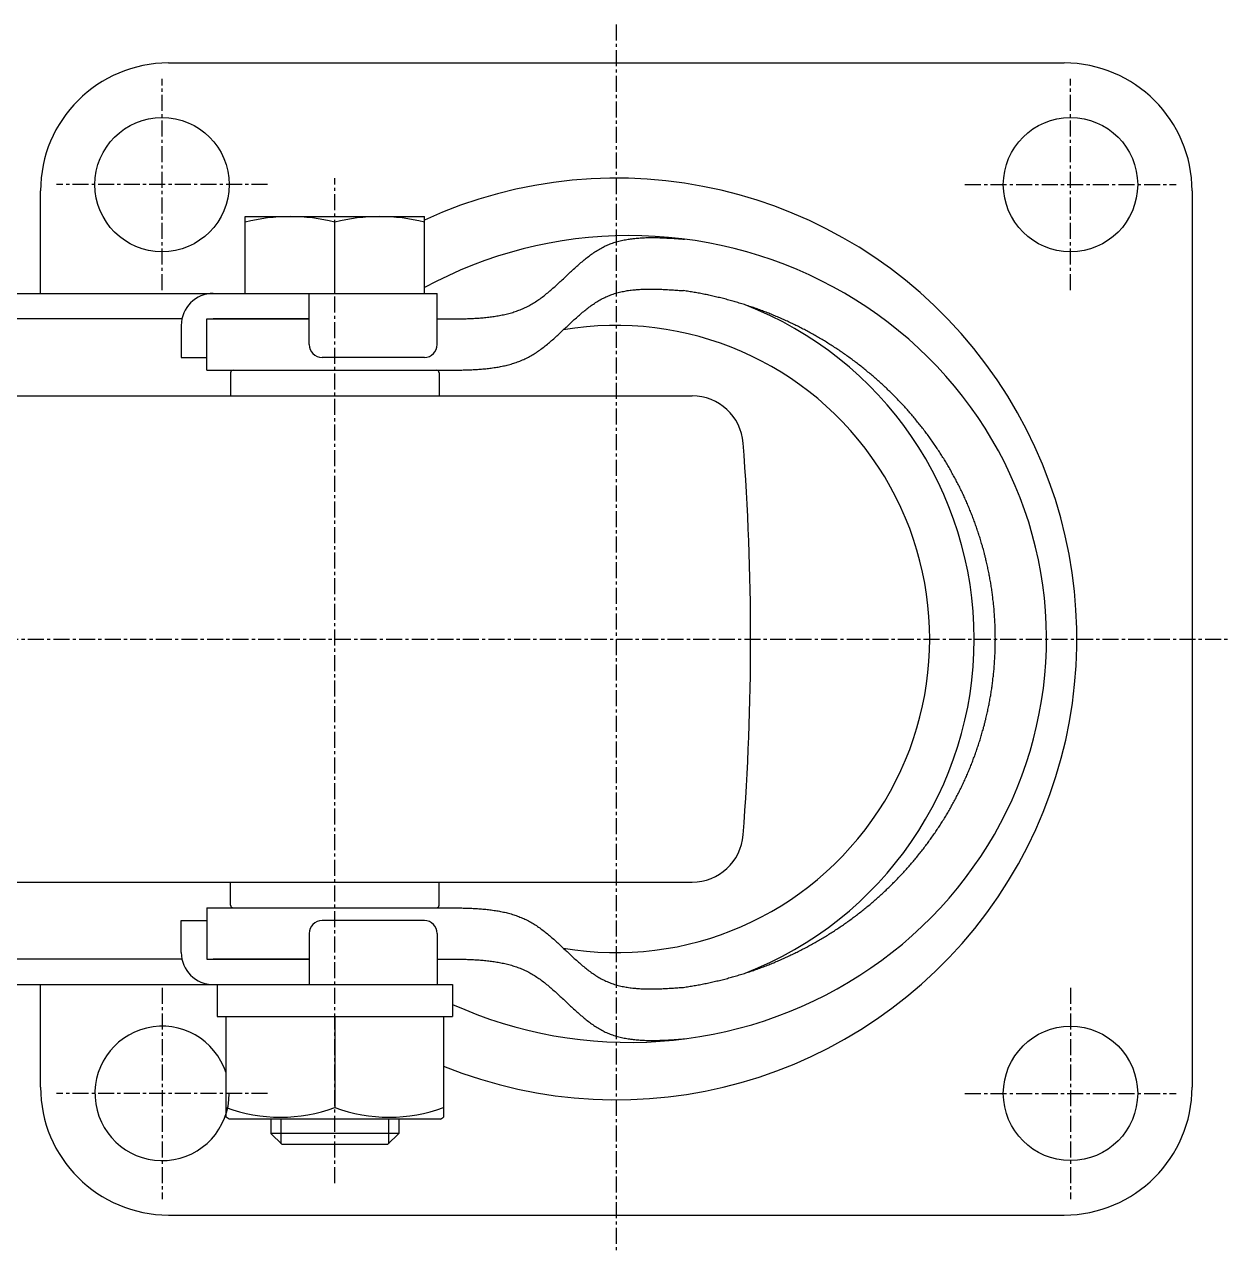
# Model space of a CAD drawing. Extents: x -3314 to -3051, y -50 to 346.
# Drawn here: x -3144.9 to -3050.6, y -50.4 to 45.6 of the extents above; entities that cross this region are included whole.
import ezdxf

# ---------------------------------------------------------------- set-up
doc = ezdxf.new("R2010")
doc.units = 0
doc.linetypes.add('CENTER', pattern=[2, 1.25, -0.25, 0.25, -0.25])
doc.layers.get('0').update_dxf_attribs({"linetype": 'CONTINUOUS'})
doc.layers.add('CENTER', color=1, linetype='CENTER')

msp = doc.modelspace()

# ---------------------------------------------------------------- linework, layer by layer
at = {"color": 7, "linetype": 'CONTINUOUS'}
for p, q in [((-3133.621, 42.579), (-3063.621, 42.579)), ((-3143.621, 24.579), (-3143.621, 32.579)), ((-3053.621, 32.579), (-3053.621, -37.421)), ((-3127.621, 30.579), (-3113.621, 30.579)), ((-3127.621, 30.579), (-3113.621, 30.579)), ((-3127.621, 24.579), (-3127.621, 30.579)), ((-3120.621, 24.579), (-3120.621, 30.146)), ((-3113.621, 24.579), (-3113.621, 30.579)), ((-3147.121, 24.579), (-3112.621, 24.579)), ((-3122.621, 20.579), (-3122.621, 24.579)), ((-3112.621, 20.579), (-3112.621, 24.579)), ((-3132.57, 22.579), (-3147.121, 22.579)), ((-3130.621, 22.579), (-3122.621, 22.579)), ((-3130.621, 18.579), (-3130.621, 22.579)), ((-3122.621, 22.579), (-3130.121, 22.579)), ((-3112.621, 22.579), (-3112.032, 22.579)), ((-3132.621, 22.079), (-3132.621, 19.579)), ((-3130.621, 19.579), (-3130.621, 22.079)), ((-3132.621, 19.579), (-3130.621, 19.579)), ((-3113.621, 19.579), (-3121.621, 19.579)), ((-3130.621, 18.579), (-3112.032, 18.579)), ((-3128.771, 18.379), (-3128.771, 16.579)), ((-3112.471, 18.379), (-3112.471, 16.579)), ((-3148.546, 16.579), (-3092.696, 16.579)), ((-3148.546, 16.579), (-3138.121, 16.579)), ((-3148.546, -21.421), (-3092.696, -21.421)), ((-3128.771, -23.221), (-3128.771, -21.421)), ((-3112.471, -23.221), (-3112.471, -21.421)), ((-3130.621, -23.421), (-3112.032, -23.421)), ((-3130.621, -23.421), (-3130.621, -27.421)), ((-3132.621, -26.921), (-3132.621, -24.421)), ((-3132.621, -24.421), (-3130.621, -24.421)), ((-3130.621, -24.421), (-3130.621, -26.921)), ((-3113.621, -24.421), (-3121.621, -24.421)), ((-3122.621, -25.421), (-3122.621, -29.421)), ((-3112.621, -25.421), (-3112.621, -29.421)), ((-3132.57, -27.421), (-3147.121, -27.421)), ((-3130.621, -27.421), (-3122.621, -27.421)), ((-3122.621, -27.421), (-3130.121, -27.421)), ((-3112.621, -27.421), (-3112.032, -27.421)), ((-3147.121, -29.421), (-3111.421, -29.421)), ((-3143.621, -37.421), (-3143.621, -29.421)), ((-3129.821, -29.421), (-3129.821, -31.921)), ((-3111.421, -29.421), (-3111.421, -31.921)), ((-3129.821, -31.921), (-3111.421, -31.921)), ((-3129.121, -39.776), (-3129.121, -31.921)), ((-3120.621, -31.921), (-3120.621, -39.017)), ((-3112.121, -31.921), (-3112.121, -39.776)), ((-3128.871, -39.921), (-3129.121, -39.776)), ((-3112.371, -39.921), (-3128.871, -39.921)), ((-3125.621, -39.921), (-3125.621, -41.046)), ((-3115.621, -39.921), (-3115.621, -41.046)), ((-3112.371, -39.921), (-3112.121, -39.776)), ((-3115.621, -41.046), (-3125.621, -41.046)), ((-3124.746, -41.921), (-3125.621, -41.046)), ((-3116.496, -41.921), (-3115.621, -41.046)), ((-3116.496, -41.921), (-3124.746, -41.921)), ((-3133.621, -47.421), (-3063.621, -47.421))]:
    msp.add_line(p, q, dxfattribs=at)
at = {"color": 3, "linetype": 'CONTINUOUS'}
for p, q in [((-3124.809, -41.858), (-3124.809, -39.921)), ((-3116.433, -39.921), (-3116.433, -41.858))]:
    msp.add_line(p, q, dxfattribs=at)
at = {"color": 7, "linetype": 'CONTINUOUS'}
msp.add_polyline3d([(-3111.42, -30.965, 0), (-3110.47, -31.377, 0), (-3109.51, -31.76, 0), (-3108.53, -32.113, 0), (-3107.54, -32.436, 0), (-3106.54, -32.728, 0), (-3105.54, -32.989, 0), (-3104.52, -33.218, 0), (-3103.5, -33.416, 0), (-3102.47, -33.583, 0), (-3101.44, -33.717, 0), (-3100.4, -33.82, 0), (-3099.36, -33.89, 0), (-3098.32, -33.929, 0), (-3097.28, -33.935, 0), (-3096.23, -33.909, 0), (-3095.19, -33.85, 0), (-3094.15, -33.76, 0), (-3093.12, -33.638, 0), (-3092.09, -33.483, 0), (-3091.06, -33.297, 0), (-3090.05, -33.079, 0), (-3089.04, -32.83, 0), (-3088.04, -32.55, 0), (-3087.04, -32.239, 0), (-3086.06, -31.898, 0), (-3085.09, -31.526, 0), (-3084.14, -31.125, 0), (-3083.19, -30.694, 0), (-3082.27, -30.234, 0), (-3081.36, -29.746, 0), (-3080.46, -29.23, 0), (-3079.58, -28.687, 0), (-3078.72, -28.117, 0), (-3077.88, -27.52, 0), (-3077.06, -26.898, 0), (-3076.26, -26.251, 0), (-3075.49, -25.579, 0), (-3074.73, -24.884, 0), (-3074, -24.166, 0), (-3073.29, -23.425, 0), (-3072.61, -22.663, 0), (-3071.95, -21.881, 0), (-3071.32, -21.078, 0), (-3070.72, -20.257, 0), (-3070.14, -19.417, 0), (-3069.59, -18.56, 0), (-3069.07, -17.686, 0), (-3068.58, -16.797, 0), (-3068.12, -15.893, 0), (-3067.69, -14.975, 0), (-3067.29, -14.044, 0), (-3066.92, -13.102, 0), (-3066.59, -12.148, 0), (-3066.28, -11.185, 0), (-3066.01, -10.213, 0), (-3065.77, -9.232, 0), (-3065.56, -8.245, 0), (-3065.38, -7.252, 0), (-3065.24, -6.254, 0), (-3065.13, -5.251, 0), (-3065.05, -4.246, 0), (-3065.01, -3.24, 0), (-3065, -2.232, 0), (-3065.02, -1.224, 0), (-3065.07, -0.218, 0), (-3065.16, 0.786, 0), (-3065.29, 1.787, 0), (-3065.44, 2.783, 0), (-3065.63, 3.774, 0), (-3065.85, 4.759, 0), (-3066.11, 5.736, 0), (-3066.39, 6.705, 0), (-3066.71, 7.665, 0), (-3067.06, 8.615, 0), (-3067.44, 9.553, 0), (-3067.85, 10.479, 0), (-3068.29, 11.392, 0), (-3068.76, 12.29, 0), (-3069.27, 13.174, 0), (-3069.8, 14.041, 0), (-3070.35, 14.892, 0), (-3070.94, 15.725, 0), (-3071.56, 16.54, 0), (-3072.2, 17.335, 0), (-3072.86, 18.11, 0), (-3073.55, 18.864, 0), (-3074.27, 19.596, 0), (-3075.01, 20.306, 0), (-3075.77, 20.992, 0), (-3076.56, 21.655, 0), (-3077.37, 22.293, 0), (-3078.19, 22.905, 0), (-3079.04, 23.492, 0), (-3079.91, 24.052, 0), (-3080.79, 24.586, 0), (-3081.69, 25.091, 0), (-3082.61, 25.569, 0), (-3083.55, 26.017, 0), (-3084.49, 26.437, 0), (-3085.45, 26.828, 0), (-3086.43, 27.188, 0), (-3087.41, 27.518, 0), (-3088.41, 27.817, 0), (-3089.41, 28.086, 0), (-3090.43, 28.323, 0), (-3091.45, 28.529, 0), (-3092.47, 28.704, 0), (-3093.51, 28.846, 0), (-3094.54, 28.957, 0), (-3095.58, 29.035, 0), (-3096.62, 29.081, 0), (-3097.67, 29.095, 0), (-3098.71, 29.077, 0), (-3099.75, 29.027, 0), (-3100.79, 28.944, 0), (-3101.82, 28.83, 0), (-3102.86, 28.683, 0), (-3103.88, 28.505, 0), (-3104.9, 28.295, 0), (-3105.91, 28.053, 0), (-3106.92, 27.781, 0), (-3107.91, 27.477, 0), (-3108.9, 27.143, 0), (-3109.87, 26.779, 0), (-3110.83, 26.385, 0), (-3111.77, 25.962, 0), (-3112.7, 25.509, 0), (-3113.62, 25.028, 0)], dxfattribs=at)
at = {"color": 7}
for points in [[(-3112.03, 22.579, 0), (-3111.92, 22.58, 0), (-3111.81, 22.581, 0), (-3111.69, 22.581, 0), (-3111.58, 22.582, 0), (-3111.47, 22.583, 0), (-3111.36, 22.584, 0), (-3111.24, 22.585, 0), (-3111.13, 22.587, 0), (-3111.02, 22.588, 0), (-3110.91, 22.59, 0), (-3110.8, 22.592, 0), (-3110.68, 22.594, 0), (-3110.57, 22.597, 0), (-3110.46, 22.6, 0), (-3110.35, 22.603, 0), (-3110.24, 22.607, 0), (-3110.13, 22.611, 0), (-3110.02, 22.615, 0), (-3109.9, 22.62, 0), (-3109.79, 22.625, 0), (-3109.68, 22.631, 0), (-3109.57, 22.638, 0), (-3109.46, 22.645, 0), (-3109.35, 22.652, 0), (-3109.24, 22.66, 0), (-3109.14, 22.669, 0), (-3109.03, 22.678, 0), (-3108.92, 22.689, 0), (-3108.81, 22.699, 0), (-3108.7, 22.711, 0), (-3108.59, 22.723, 0), (-3108.49, 22.736, 0), (-3108.38, 22.75, 0), (-3108.27, 22.765, 0), (-3108.17, 22.78, 0), (-3108.06, 22.796, 0), (-3107.95, 22.814, 0), (-3107.85, 22.832, 0), (-3107.74, 22.851, 0), (-3107.64, 22.871, 0), (-3107.54, 22.892, 0), (-3107.43, 22.914, 0), (-3107.33, 22.937, 0), (-3107.23, 22.962, 0), (-3107.13, 22.987, 0), (-3107.02, 23.013, 0), (-3106.92, 23.041, 0), (-3106.82, 23.07, 0), (-3106.72, 23.099, 0), (-3106.62, 23.131, 0), (-3106.52, 23.163, 0), (-3106.42, 23.197, 0), (-3106.33, 23.232, 0), (-3106.23, 23.268, 0), (-3106.13, 23.306, 0), (-3106.04, 23.345, 0), (-3105.94, 23.385, 0), (-3105.84, 23.427, 0), (-3105.75, 23.47, 0), (-3105.66, 23.515, 0), (-3105.56, 23.561, 0), (-3105.47, 23.609, 0), (-3105.38, 23.658, 0), (-3105.29, 23.709, 0), (-3105.2, 23.762, 0), (-3105.11, 23.815, 0), (-3105.02, 23.871, 0), (-3104.93, 23.927, 0), (-3104.84, 23.985, 0), (-3104.75, 24.044, 0), (-3104.67, 24.105, 0), (-3104.58, 24.166, 0), (-3104.49, 24.229, 0), (-3104.41, 24.293, 0), (-3104.32, 24.358, 0), (-3104.24, 24.424, 0), (-3104.15, 24.49, 0), (-3104.07, 24.558, 0), (-3103.98, 24.626, 0), (-3103.9, 24.696, 0), (-3103.82, 24.766, 0), (-3103.74, 24.837, 0), (-3103.65, 24.908, 0), (-3103.57, 24.98, 0), (-3103.49, 25.053, 0), (-3103.41, 25.126, 0), (-3103.33, 25.199, 0), (-3103.24, 25.273, 0), (-3103.16, 25.348, 0), (-3103.08, 25.422, 0), (-3103, 25.497, 0), (-3102.92, 25.573, 0), (-3102.84, 25.648, 0), (-3102.76, 25.724, 0), (-3102.68, 25.799, 0), (-3102.6, 25.875, 0), (-3102.52, 25.951, 0), (-3102.44, 26.026, 0), (-3102.36, 26.102, 0), (-3102.28, 26.177, 0), (-3102.2, 26.253, 0), (-3102.12, 26.328, 0), (-3102.04, 26.402, 0), (-3101.96, 26.477, 0), (-3101.87, 26.551, 0), (-3101.79, 26.625, 0), (-3101.71, 26.698, 0), (-3101.63, 26.77, 0), (-3101.55, 26.843, 0), (-3101.47, 26.914, 0), (-3101.39, 26.985, 0), (-3101.3, 27.055, 0), (-3101.22, 27.124, 0), (-3101.14, 27.193, 0), (-3101.05, 27.261, 0), (-3100.97, 27.328, 0), (-3100.89, 27.393, 0), (-3100.8, 27.458, 0), (-3100.72, 27.522, 0), (-3100.63, 27.585, 0), (-3100.55, 27.647, 0), (-3100.46, 27.707, 0), (-3100.37, 27.767, 0), (-3100.29, 27.825, 0), (-3100.2, 27.881, 0), (-3100.11, 27.937, 0), (-3100.02, 27.991, 0), (-3099.93, 28.043, 0), (-3099.84, 28.094, 0), (-3099.75, 28.143, 0), (-3099.66, 28.191, 0), (-3099.57, 28.238, 0), (-3099.48, 28.282, 0), (-3099.38, 28.325, 0), (-3099.29, 28.366, 0), (-3099.2, 28.405, 0), (-3099.1, 28.443, 0), (-3099.01, 28.479, 0), (-3098.91, 28.513, 0), (-3098.81, 28.546, 0), (-3098.71, 28.577, 0), (-3098.62, 28.607, 0), (-3098.52, 28.635, 0), (-3098.42, 28.662, 0), (-3098.32, 28.687, 0), (-3098.22, 28.711, 0), (-3098.12, 28.733, 0), (-3098.01, 28.754, 0), (-3097.91, 28.774, 0), (-3097.81, 28.793, 0), (-3097.7, 28.81, 0), (-3097.6, 28.826, 0), (-3097.5, 28.841, 0), (-3097.39, 28.854, 0), (-3097.29, 28.867, 0), (-3097.18, 28.878, 0), (-3097.07, 28.889, 0), (-3096.97, 28.898, 0), (-3096.86, 28.906, 0), (-3096.75, 28.913, 0), (-3096.65, 28.92, 0), (-3096.54, 28.925, 0), (-3096.43, 28.93, 0), (-3096.32, 28.933, 0), (-3096.21, 28.936, 0), (-3096.1, 28.938, 0), (-3095.99, 28.94, 0), (-3095.88, 28.94, 0), (-3095.77, 28.94, 0), (-3095.66, 28.939, 0), (-3095.55, 28.938, 0), (-3095.44, 28.936, 0), (-3095.33, 28.933, 0), (-3095.22, 28.93, 0), (-3095.11, 28.926, 0), (-3094.99, 28.922, 0), (-3094.88, 28.917, 0), (-3094.77, 28.912, 0), (-3094.66, 28.906, 0), (-3094.54, 28.901, 0), (-3094.43, 28.894, 0), (-3094.32, 28.888, 0), (-3094.21, 28.881, 0), (-3094.09, 28.874, 0), (-3093.98, 28.867, 0), (-3093.87, 28.859, 0), (-3093.75, 28.852, 0), (-3093.64, 28.844, 0), (-3093.53, 28.836, 0), (-3093.41, 28.828, 0), (-3093.3, 28.82, 0)], [(-3112.03, 18.579, 0), (-3111.92, 18.58, 0), (-3111.81, 18.581, 0), (-3111.7, 18.581, 0), (-3111.58, 18.582, 0), (-3111.47, 18.583, 0), (-3111.36, 18.584, 0), (-3111.25, 18.585, 0), (-3111.14, 18.586, 0), (-3111.02, 18.588, 0), (-3110.91, 18.589, 0), (-3110.8, 18.591, 0), (-3110.69, 18.594, 0), (-3110.58, 18.596, 0), (-3110.47, 18.599, 0), (-3110.35, 18.602, 0), (-3110.24, 18.606, 0), (-3110.13, 18.61, 0), (-3110.02, 18.614, 0), (-3109.91, 18.619, 0), (-3109.8, 18.624, 0), (-3109.69, 18.63, 0), (-3109.58, 18.636, 0), (-3109.47, 18.643, 0), (-3109.36, 18.651, 0), (-3109.25, 18.659, 0), (-3109.15, 18.667, 0), (-3109.04, 18.676, 0), (-3108.93, 18.686, 0), (-3108.82, 18.697, 0), (-3108.71, 18.708, 0), (-3108.61, 18.72, 0), (-3108.5, 18.733, 0), (-3108.39, 18.747, 0), (-3108.29, 18.761, 0), (-3108.18, 18.777, 0), (-3108.07, 18.793, 0), (-3107.97, 18.81, 0), (-3107.86, 18.828, 0), (-3107.76, 18.847, 0), (-3107.66, 18.867, 0), (-3107.55, 18.888, 0), (-3107.45, 18.909, 0), (-3107.35, 18.932, 0), (-3107.24, 18.956, 0), (-3107.14, 18.981, 0), (-3107.04, 19.008, 0), (-3106.94, 19.035, 0), (-3106.84, 19.063, 0), (-3106.74, 19.093, 0), (-3106.64, 19.124, 0), (-3106.54, 19.156, 0), (-3106.44, 19.189, 0), (-3106.34, 19.224, 0), (-3106.25, 19.26, 0), (-3106.15, 19.297, 0), (-3106.06, 19.336, 0), (-3105.96, 19.376, 0), (-3105.86, 19.418, 0), (-3105.77, 19.461, 0), (-3105.68, 19.505, 0), (-3105.58, 19.551, 0), (-3105.49, 19.598, 0), (-3105.4, 19.647, 0), (-3105.31, 19.698, 0), (-3105.22, 19.75, 0), (-3105.13, 19.803, 0), (-3105.04, 19.858, 0), (-3104.95, 19.914, 0), (-3104.86, 19.971, 0), (-3104.78, 20.03, 0), (-3104.69, 20.09, 0), (-3104.6, 20.151, 0), (-3104.52, 20.214, 0), (-3104.43, 20.277, 0), (-3104.34, 20.342, 0), (-3104.26, 20.407, 0), (-3104.18, 20.474, 0), (-3104.09, 20.541, 0), (-3104.01, 20.609, 0), (-3103.93, 20.678, 0), (-3103.84, 20.748, 0), (-3103.76, 20.818, 0), (-3103.68, 20.889, 0), (-3103.6, 20.961, 0), (-3103.51, 21.033, 0), (-3103.43, 21.106, 0), (-3103.35, 21.18, 0), (-3103.27, 21.253, 0), (-3103.19, 21.327, 0), (-3103.11, 21.402, 0), (-3103.03, 21.477, 0), (-3102.95, 21.552, 0), (-3102.87, 21.627, 0), (-3102.79, 21.702, 0), (-3102.71, 21.778, 0), (-3102.63, 21.853, 0), (-3102.55, 21.929, 0), (-3102.47, 22.004, 0), (-3102.39, 22.08, 0), (-3102.31, 22.155, 0), (-3102.23, 22.23, 0), (-3102.15, 22.305, 0), (-3102.07, 22.38, 0), (-3101.99, 22.454, 0), (-3101.91, 22.528, 0), (-3101.83, 22.601, 0), (-3101.74, 22.674, 0), (-3101.66, 22.747, 0), (-3101.58, 22.819, 0), (-3101.5, 22.89, 0), (-3101.42, 22.961, 0), (-3101.34, 23.031, 0), (-3101.26, 23.101, 0), (-3101.17, 23.169, 0), (-3101.09, 23.237, 0), (-3101.01, 23.304, 0), (-3100.92, 23.37, 0), (-3100.84, 23.435, 0), (-3100.76, 23.499, 0), (-3100.67, 23.562, 0), (-3100.59, 23.624, 0), (-3100.5, 23.684, 0), (-3100.41, 23.744, 0), (-3100.33, 23.802, 0), (-3100.24, 23.859, 0), (-3100.15, 23.914, 0), (-3100.06, 23.968, 0), (-3099.98, 24.021, 0), (-3099.89, 24.072, 0), (-3099.8, 24.122, 0), (-3099.71, 24.17, 0), (-3099.61, 24.217, 0), (-3099.52, 24.261, 0), (-3099.43, 24.305, 0), (-3099.34, 24.346, 0), (-3099.24, 24.385, 0), (-3099.15, 24.423, 0), (-3099.05, 24.459, 0), (-3098.96, 24.494, 0), (-3098.86, 24.527, 0), (-3098.76, 24.558, 0), (-3098.67, 24.588, 0), (-3098.57, 24.616, 0), (-3098.47, 24.643, 0), (-3098.37, 24.669, 0), (-3098.27, 24.692, 0), (-3098.17, 24.715, 0), (-3098.07, 24.736, 0), (-3097.96, 24.756, 0), (-3097.86, 24.774, 0), (-3097.76, 24.792, 0), (-3097.66, 24.808, 0), (-3097.55, 24.822, 0), (-3097.45, 24.836, 0), (-3097.34, 24.849, 0), (-3097.24, 24.86, 0), (-3097.13, 24.87, 0), (-3097.03, 24.879, 0), (-3096.92, 24.887, 0), (-3096.81, 24.895, 0), (-3096.71, 24.901, 0), (-3096.6, 24.906, 0), (-3096.49, 24.91, 0), (-3096.38, 24.914, 0), (-3096.27, 24.916, 0), (-3096.16, 24.918, 0), (-3096.05, 24.919, 0), (-3095.95, 24.92, 0), (-3095.84, 24.919, 0), (-3095.73, 24.918, 0), (-3095.61, 24.917, 0), (-3095.5, 24.914, 0), (-3095.39, 24.911, 0), (-3095.28, 24.908, 0), (-3095.17, 24.904, 0), (-3095.06, 24.899, 0), (-3094.95, 24.894, 0), (-3094.84, 24.889, 0), (-3094.72, 24.883, 0), (-3094.61, 24.877, 0), (-3094.5, 24.87, 0), (-3094.39, 24.863, 0), (-3094.27, 24.856, 0), (-3094.16, 24.849, 0), (-3094.05, 24.841, 0), (-3093.94, 24.834, 0), (-3093.82, 24.826, 0), (-3093.71, 24.818, 0), (-3093.6, 24.809, 0), (-3093.48, 24.801, 0), (-3093.37, 24.793, 0)], [(-3093.38, -29.634, 0), (-3093.27, -29.619, 0), (-3093.17, -29.603, 0), (-3093.06, -29.587, 0), (-3092.96, -29.571, 0), (-3092.85, -29.554, 0), (-3092.75, -29.537, 0), (-3092.64, -29.519, 0), (-3092.54, -29.501, 0), (-3092.43, -29.483, 0), (-3092.33, -29.464, 0), (-3092.22, -29.445, 0), (-3092.12, -29.425, 0), (-3092.01, -29.406, 0), (-3091.91, -29.385, 0), (-3091.8, -29.365, 0), (-3091.7, -29.344, 0), (-3091.59, -29.323, 0), (-3091.49, -29.301, 0), (-3091.39, -29.279, 0), (-3091.28, -29.256, 0), (-3091.18, -29.233, 0), (-3091.07, -29.21, 0), (-3090.97, -29.187, 0), (-3090.87, -29.163, 0), (-3090.76, -29.138, 0), (-3090.66, -29.114, 0), (-3090.56, -29.089, 0), (-3090.45, -29.063, 0), (-3090.35, -29.037, 0), (-3090.25, -29.011, 0), (-3090.14, -28.985, 0), (-3090.04, -28.958, 0), (-3089.94, -28.93, 0), (-3089.84, -28.903, 0), (-3089.73, -28.875, 0), (-3089.63, -28.846, 0), (-3089.53, -28.818, 0), (-3089.43, -28.789, 0), (-3089.32, -28.759, 0), (-3089.22, -28.729, 0), (-3089.12, -28.699, 0), (-3089.02, -28.669, 0), (-3088.92, -28.638, 0), (-3088.82, -28.606, 0), (-3088.71, -28.575, 0), (-3088.61, -28.543, 0), (-3088.51, -28.51, 0), (-3088.41, -28.478, 0), (-3088.31, -28.445, 0), (-3088.21, -28.411, 0), (-3088.11, -28.377, 0), (-3088.01, -28.343, 0), (-3087.91, -28.309, 0), (-3087.81, -28.274, 0), (-3087.71, -28.238, 0), (-3087.61, -28.203, 0), (-3087.51, -28.167, 0), (-3087.41, -28.13, 0), (-3087.31, -28.094, 0), (-3087.21, -28.057, 0), (-3087.11, -28.019, 0), (-3087.01, -27.982, 0), (-3086.91, -27.943, 0), (-3086.81, -27.905, 0), (-3086.71, -27.866, 0), (-3086.62, -27.827, 0), (-3086.52, -27.787, 0), (-3086.42, -27.747, 0), (-3086.32, -27.707, 0), (-3086.22, -27.667, 0), (-3086.13, -27.626, 0), (-3086.03, -27.584, 0), (-3085.93, -27.543, 0), (-3085.83, -27.501, 0), (-3085.74, -27.458, 0), (-3085.64, -27.416, 0), (-3085.54, -27.373, 0), (-3085.45, -27.329, 0), (-3085.35, -27.286, 0), (-3085.26, -27.242, 0), (-3085.16, -27.197, 0), (-3085.06, -27.152, 0), (-3084.97, -27.107, 0), (-3084.87, -27.062, 0), (-3084.78, -27.016, 0), (-3084.68, -26.97, 0), (-3084.59, -26.924, 0), (-3084.49, -26.877, 0), (-3084.4, -26.83, 0), (-3084.3, -26.782, 0), (-3084.21, -26.735, 0), (-3084.12, -26.686, 0), (-3084.02, -26.638, 0), (-3083.93, -26.589, 0), (-3083.84, -26.54, 0), (-3083.74, -26.491, 0), (-3083.65, -26.441, 0), (-3083.56, -26.391, 0), (-3083.46, -26.34, 0), (-3083.37, -26.29, 0), (-3083.28, -26.239, 0), (-3083.19, -26.187, 0), (-3083.09, -26.135, 0), (-3083, -26.083, 0), (-3082.91, -26.031, 0), (-3082.82, -25.978, 0), (-3082.73, -25.925, 0), (-3082.64, -25.872, 0), (-3082.55, -25.818, 0), (-3082.46, -25.764, 0), (-3082.37, -25.71, 0), (-3082.28, -25.655, 0), (-3082.19, -25.6, 0), (-3082.1, -25.545, 0), (-3082.01, -25.489, 0), (-3081.92, -25.433, 0), (-3081.83, -25.377, 0), (-3081.74, -25.321, 0), (-3081.65, -25.264, 0), (-3081.57, -25.207, 0), (-3081.48, -25.149, 0), (-3081.39, -25.091, 0), (-3081.3, -25.033, 0), (-3081.22, -24.975, 0), (-3081.13, -24.916, 0), (-3081.04, -24.857, 0), (-3080.95, -24.798, 0), (-3080.87, -24.738, 0), (-3080.78, -24.678, 0), (-3080.7, -24.618, 0), (-3080.61, -24.557, 0), (-3080.53, -24.496, 0), (-3080.44, -24.435, 0), (-3080.36, -24.373, 0), (-3080.27, -24.312, 0), (-3080.19, -24.25, 0), (-3080.1, -24.187, 0), (-3080.02, -24.125, 0), (-3079.93, -24.061, 0), (-3079.85, -23.998, 0), (-3079.77, -23.935, 0), (-3079.68, -23.871, 0), (-3079.6, -23.806, 0), (-3079.52, -23.742, 0), (-3079.44, -23.677, 0), (-3079.36, -23.612, 0), (-3079.27, -23.547, 0), (-3079.19, -23.481, 0), (-3079.11, -23.415, 0), (-3079.03, -23.349, 0), (-3078.95, -23.282, 0), (-3078.87, -23.216, 0), (-3078.79, -23.149, 0), (-3078.71, -23.081, 0), (-3078.63, -23.014, 0), (-3078.55, -22.946, 0), (-3078.47, -22.878, 0), (-3078.39, -22.809, 0), (-3078.31, -22.74, 0), (-3078.24, -22.671, 0), (-3078.16, -22.602, 0), (-3078.08, -22.532, 0), (-3078, -22.462, 0), (-3077.92, -22.392, 0), (-3077.85, -22.322, 0), (-3077.77, -22.251, 0), (-3077.69, -22.18, 0), (-3077.62, -22.109, 0), (-3077.54, -22.038, 0), (-3077.47, -21.966, 0), (-3077.39, -21.894, 0), (-3077.32, -21.821, 0), (-3077.24, -21.749, 0), (-3077.17, -21.676, 0), (-3077.09, -21.603, 0), (-3077.02, -21.53, 0), (-3076.95, -21.456, 0), (-3076.87, -21.382, 0), (-3076.8, -21.308, 0), (-3076.73, -21.234, 0), (-3076.65, -21.159, 0), (-3076.58, -21.084, 0), (-3076.51, -21.009, 0), (-3076.44, -20.934, 0), (-3076.37, -20.858, 0), (-3076.3, -20.782, 0), (-3076.23, -20.706, 0), (-3076.16, -20.63, 0), (-3076.09, -20.553, 0), (-3076.02, -20.476, 0), (-3075.95, -20.399, 0), (-3075.88, -20.322, 0), (-3075.81, -20.244, 0), (-3075.74, -20.166, 0), (-3075.67, -20.088, 0), (-3075.6, -20.01, 0), (-3075.54, -19.931, 0), (-3075.47, -19.852, 0), (-3075.4, -19.773, 0), (-3075.33, -19.694, 0), (-3075.27, -19.614, 0), (-3075.2, -19.535, 0), (-3075.14, -19.455, 0), (-3075.07, -19.375, 0), (-3075.01, -19.294, 0), (-3074.94, -19.213, 0), (-3074.88, -19.132, 0), (-3074.81, -19.051, 0), (-3074.75, -18.97, 0), (-3074.68, -18.888, 0), (-3074.62, -18.806, 0), (-3074.56, -18.724, 0), (-3074.5, -18.642, 0), (-3074.43, -18.56, 0), (-3074.37, -18.477, 0), (-3074.31, -18.394, 0), (-3074.25, -18.311, 0), (-3074.19, -18.228, 0), (-3074.13, -18.144, 0), (-3074.07, -18.06, 0), (-3074.01, -17.976, 0), (-3073.95, -17.892, 0), (-3073.89, -17.808, 0), (-3073.83, -17.723, 0), (-3073.77, -17.638, 0), (-3073.71, -17.553, 0), (-3073.65, -17.468, 0), (-3073.59, -17.383, 0), (-3073.54, -17.297, 0), (-3073.48, -17.211, 0), (-3073.42, -17.125, 0), (-3073.37, -17.039, 0), (-3073.31, -16.952, 0), (-3073.25, -16.866, 0), (-3073.2, -16.779, 0), (-3073.14, -16.692, 0), (-3073.09, -16.605, 0), (-3073.03, -16.517, 0), (-3072.98, -16.43, 0), (-3072.93, -16.342, 0), (-3072.87, -16.254, 0), (-3072.82, -16.166, 0), (-3072.77, -16.077, 0), (-3072.72, -15.989, 0), (-3072.66, -15.9, 0), (-3072.61, -15.811, 0), (-3072.56, -15.722, 0), (-3072.51, -15.633, 0), (-3072.46, -15.543, 0), (-3072.41, -15.454, 0), (-3072.36, -15.364, 0), (-3072.31, -15.274, 0), (-3072.26, -15.184, 0), (-3072.21, -15.094, 0), (-3072.16, -15.003, 0), (-3072.11, -14.912, 0), (-3072.07, -14.822, 0), (-3072.02, -14.731, 0), (-3071.97, -14.639, 0), (-3071.92, -14.548, 0), (-3071.88, -14.457, 0), (-3071.83, -14.365, 0), (-3071.79, -14.273, 0), (-3071.74, -14.181, 0), (-3071.7, -14.089, 0), (-3071.65, -13.997, 0), (-3071.61, -13.905, 0), (-3071.56, -13.812, 0), (-3071.52, -13.719, 0), (-3071.48, -13.626, 0), (-3071.43, -13.533, 0), (-3071.39, -13.44, 0), (-3071.35, -13.347, 0), (-3071.31, -13.253, 0), (-3071.26, -13.16, 0), (-3071.22, -13.066, 0), (-3071.18, -12.972, 0), (-3071.14, -12.878, 0), (-3071.1, -12.784, 0), (-3071.06, -12.69, 0), (-3071.02, -12.595, 0), (-3070.98, -12.501, 0), (-3070.95, -12.406, 0), (-3070.91, -12.311, 0), (-3070.87, -12.216, 0), (-3070.83, -12.121, 0), (-3070.79, -12.025, 0), (-3070.76, -11.93, 0), (-3070.72, -11.835, 0), (-3070.69, -11.739, 0), (-3070.65, -11.643, 0), (-3070.61, -11.547, 0), (-3070.58, -11.451, 0), (-3070.54, -11.355, 0), (-3070.51, -11.259, 0), (-3070.48, -11.162, 0), (-3070.44, -11.066, 0), (-3070.41, -10.969, 0), (-3070.38, -10.873, 0), (-3070.35, -10.776, 0), (-3070.31, -10.679, 0), (-3070.28, -10.582, 0), (-3070.25, -10.484, 0), (-3070.22, -10.387, 0), (-3070.19, -10.29, 0), (-3070.16, -10.192, 0), (-3070.13, -10.095, 0), (-3070.1, -9.997, 0), (-3070.07, -9.899, 0), (-3070.04, -9.801, 0), (-3070.02, -9.703, 0), (-3069.99, -9.605, 0), (-3069.96, -9.507, 0), (-3069.93, -9.409, 0), (-3069.91, -9.31, 0), (-3069.88, -9.212, 0), (-3069.85, -9.113, 0), (-3069.83, -9.014, 0), (-3069.8, -8.916, 0), (-3069.78, -8.817, 0), (-3069.75, -8.718, 0), (-3069.73, -8.619, 0), (-3069.71, -8.52, 0), (-3069.68, -8.421, 0), (-3069.66, -8.321, 0), (-3069.64, -8.222, 0), (-3069.62, -8.123, 0), (-3069.59, -8.023, 0), (-3069.57, -7.924, 0), (-3069.55, -7.824, 0), (-3069.53, -7.724, 0), (-3069.51, -7.625, 0), (-3069.49, -7.525, 0), (-3069.47, -7.425, 0), (-3069.45, -7.325, 0), (-3069.43, -7.225, 0), (-3069.42, -7.125, 0), (-3069.4, -7.025, 0), (-3069.38, -6.924, 0), (-3069.36, -6.824, 0), (-3069.35, -6.724, 0), (-3069.33, -6.623, 0), (-3069.31, -6.523, 0), (-3069.3, -6.422, 0), (-3069.28, -6.322, 0), (-3069.27, -6.221, 0), (-3069.25, -6.12, 0), (-3069.24, -6.02, 0), (-3069.23, -5.919, 0), (-3069.21, -5.818, 0), (-3069.2, -5.717, 0), (-3069.19, -5.616, 0), (-3069.18, -5.515, 0), (-3069.16, -5.414, 0), (-3069.15, -5.313, 0), (-3069.14, -5.212, 0), (-3069.13, -5.111, 0), (-3069.12, -5.01, 0), (-3069.11, -4.909, 0), (-3069.1, -4.808, 0), (-3069.09, -4.706, 0), (-3069.09, -4.605, 0), (-3069.08, -4.504, 0), (-3069.07, -4.403, 0), (-3069.06, -4.301, 0), (-3069.05, -4.2, 0), (-3069.05, -4.098, 0), (-3069.04, -3.997, 0), (-3069.04, -3.896, 0), (-3069.03, -3.794, 0), (-3069.03, -3.693, 0), (-3069.02, -3.591, 0), (-3069.02, -3.49, 0), (-3069.01, -3.388, 0), (-3069.01, -3.286, 0), (-3069.01, -3.185, 0), (-3069, -3.083, 0), (-3069, -2.982, 0), (-3069, -2.88, 0), (-3069, -2.779, 0), (-3069, -2.677, 0), (-3069, -2.575, 0), (-3068.99, -2.474, 0), (-3068.99, -2.372, 0), (-3069, -2.271, 0), (-3069, -2.169, 0), (-3069, -2.067, 0), (-3069, -1.966, 0), (-3069, -1.864, 0), (-3069, -1.763, 0), (-3069.01, -1.661, 0), (-3069.01, -1.56, 0), (-3069.01, -1.458, 0), (-3069.02, -1.356, 0), (-3069.02, -1.255, 0), (-3069.03, -1.153, 0), (-3069.03, -1.052, 0), (-3069.04, -0.95, 0), (-3069.04, -0.849, 0), (-3069.05, -0.748, 0), (-3069.05, -0.646, 0), (-3069.06, -0.545, 0), (-3069.07, -0.443, 0), (-3069.08, -0.342, 0), (-3069.09, -0.241, 0), (-3069.09, -0.14, 0), (-3069.1, -0.038, 0), (-3069.11, 0.063, 0), (-3069.12, 0.164, 0), (-3069.13, 0.265, 0), (-3069.14, 0.366, 0), (-3069.15, 0.467, 0), (-3069.16, 0.568, 0), (-3069.18, 0.669, 0), (-3069.19, 0.77, 0), (-3069.2, 0.871, 0), (-3069.21, 0.972, 0), (-3069.23, 1.073, 0), (-3069.24, 1.174, 0), (-3069.25, 1.275, 0), (-3069.27, 1.375, 0), (-3069.28, 1.476, 0), (-3069.3, 1.576, 0), (-3069.31, 1.677, 0), (-3069.33, 1.777, 0), (-3069.35, 1.878, 0), (-3069.36, 1.978, 0), (-3069.38, 2.078, 0), (-3069.4, 2.179, 0), (-3069.42, 2.279, 0), (-3069.43, 2.379, 0), (-3069.45, 2.479, 0), (-3069.47, 2.579, 0), (-3069.49, 2.679, 0), (-3069.51, 2.779, 0), (-3069.53, 2.879, 0), (-3069.55, 2.978, 0), (-3069.57, 3.078, 0), (-3069.59, 3.177, 0), (-3069.61, 3.277, 0), (-3069.64, 3.376, 0), (-3069.66, 3.476, 0), (-3069.68, 3.575, 0), (-3069.71, 3.674, 0), (-3069.73, 3.773, 0), (-3069.75, 3.872, 0), (-3069.78, 3.971, 0), (-3069.8, 4.07, 0), (-3069.83, 4.169, 0), (-3069.85, 4.267, 0), (-3069.88, 4.366, 0), (-3069.9, 4.464, 0), (-3069.93, 4.563, 0), (-3069.96, 4.661, 0), (-3069.99, 4.759, 0), (-3070.01, 4.857, 0), (-3070.04, 4.955, 0), (-3070.07, 5.053, 0), (-3070.1, 5.151, 0), (-3070.13, 5.249, 0), (-3070.16, 5.346, 0), (-3070.19, 5.444, 0), (-3070.22, 5.541, 0), (-3070.25, 5.639, 0), (-3070.28, 5.736, 0), (-3070.31, 5.833, 0), (-3070.34, 5.93, 0), (-3070.38, 6.027, 0), (-3070.41, 6.123, 0), (-3070.44, 6.22, 0), (-3070.48, 6.317, 0), (-3070.51, 6.413, 0), (-3070.54, 6.509, 0), (-3070.58, 6.605, 0), (-3070.61, 6.701, 0), (-3070.65, 6.797, 0), (-3070.68, 6.893, 0), (-3070.72, 6.989, 0), (-3070.76, 7.084, 0), (-3070.79, 7.18, 0), (-3070.83, 7.275, 0), (-3070.87, 7.37, 0), (-3070.91, 7.465, 0), (-3070.94, 7.56, 0), (-3070.98, 7.655, 0), (-3071.02, 7.749, 0), (-3071.06, 7.844, 0), (-3071.1, 7.938, 0), (-3071.14, 8.032, 0), (-3071.18, 8.126, 0), (-3071.22, 8.22, 0), (-3071.26, 8.314, 0), (-3071.3, 8.408, 0), (-3071.35, 8.501, 0), (-3071.39, 8.595, 0), (-3071.43, 8.688, 0), (-3071.47, 8.781, 0), (-3071.52, 8.874, 0), (-3071.56, 8.966, 0), (-3071.6, 9.059, 0), (-3071.65, 9.152, 0), (-3071.69, 9.244, 0), (-3071.74, 9.336, 0), (-3071.78, 9.428, 0), (-3071.83, 9.52, 0), (-3071.88, 9.611, 0), (-3071.92, 9.703, 0), (-3071.97, 9.794, 0), (-3072.02, 9.885, 0), (-3072.06, 9.976, 0), (-3072.11, 10.067, 0), (-3072.16, 10.158, 0), (-3072.21, 10.248, 0), (-3072.26, 10.339, 0), (-3072.31, 10.429, 0), (-3072.36, 10.519, 0), (-3072.41, 10.608, 0), (-3072.46, 10.698, 0), (-3072.51, 10.788, 0), (-3072.56, 10.877, 0), (-3072.61, 10.966, 0), (-3072.66, 11.055, 0), (-3072.71, 11.144, 0), (-3072.76, 11.232, 0), (-3072.82, 11.32, 0), (-3072.87, 11.409, 0), (-3072.92, 11.497, 0), (-3072.98, 11.584, 0), (-3073.03, 11.672, 0), (-3073.09, 11.759, 0), (-3073.14, 11.847, 0), (-3073.2, 11.934, 0), (-3073.25, 12.021, 0), (-3073.31, 12.107, 0), (-3073.36, 12.194, 0), (-3073.42, 12.28, 0), (-3073.48, 12.366, 0), (-3073.53, 12.452, 0), (-3073.59, 12.537, 0), (-3073.65, 12.623, 0), (-3073.71, 12.708, 0), (-3073.77, 12.793, 0), (-3073.82, 12.878, 0), (-3073.88, 12.963, 0), (-3073.94, 13.047, 0), (-3074, 13.131, 0), (-3074.06, 13.215, 0), (-3074.12, 13.299, 0), (-3074.18, 13.382, 0), (-3074.24, 13.466, 0), (-3074.31, 13.549, 0), (-3074.37, 13.632, 0), (-3074.43, 13.714, 0), (-3074.49, 13.797, 0), (-3074.56, 13.879, 0), (-3074.62, 13.961, 0), (-3074.68, 14.043, 0), (-3074.74, 14.125, 0), (-3074.81, 14.206, 0), (-3074.87, 14.287, 0), (-3074.94, 14.368, 0), (-3075, 14.449, 0), (-3075.07, 14.529, 0), (-3075.13, 14.61, 0), (-3075.2, 14.69, 0), (-3075.27, 14.769, 0), (-3075.33, 14.849, 0), (-3075.4, 14.928, 0), (-3075.47, 15.007, 0), (-3075.53, 15.086, 0), (-3075.6, 15.165, 0), (-3075.67, 15.243, 0), (-3075.74, 15.321, 0), (-3075.81, 15.399, 0), (-3075.87, 15.477, 0), (-3075.94, 15.554, 0), (-3076.01, 15.631, 0), (-3076.08, 15.708, 0), (-3076.15, 15.785, 0), (-3076.22, 15.861, 0), (-3076.29, 15.938, 0), (-3076.36, 16.013, 0), (-3076.44, 16.089, 0), (-3076.51, 16.165, 0), (-3076.58, 16.24, 0), (-3076.65, 16.314, 0), (-3076.72, 16.389, 0), (-3076.8, 16.464, 0), (-3076.87, 16.538, 0), (-3076.94, 16.612, 0), (-3077.02, 16.685, 0), (-3077.09, 16.759, 0), (-3077.16, 16.832, 0), (-3077.24, 16.905, 0), (-3077.31, 16.977, 0), (-3077.39, 17.049, 0), (-3077.46, 17.122, 0), (-3077.54, 17.193, 0), (-3077.61, 17.265, 0), (-3077.69, 17.336, 0), (-3077.77, 17.407, 0), (-3077.84, 17.478, 0), (-3077.92, 17.548, 0), (-3078, 17.618, 0), (-3078.08, 17.688, 0), (-3078.15, 17.758, 0), (-3078.23, 17.827, 0), (-3078.31, 17.896, 0), (-3078.39, 17.965, 0), (-3078.47, 18.033, 0), (-3078.55, 18.102, 0), (-3078.63, 18.169, 0), (-3078.7, 18.237, 0), (-3078.78, 18.304, 0), (-3078.86, 18.372, 0), (-3078.95, 18.438, 0), (-3079.03, 18.505, 0), (-3079.11, 18.571, 0), (-3079.19, 18.637, 0), (-3079.27, 18.703, 0), (-3079.35, 18.768, 0), (-3079.43, 18.833, 0), (-3079.52, 18.898, 0), (-3079.6, 18.962, 0), (-3079.68, 19.026, 0), (-3079.76, 19.09, 0), (-3079.85, 19.154, 0), (-3079.93, 19.217, 0), (-3080.01, 19.28, 0), (-3080.1, 19.343, 0), (-3080.18, 19.405, 0), (-3080.27, 19.467, 0), (-3080.35, 19.529, 0), (-3080.44, 19.591, 0), (-3080.52, 19.652, 0), (-3080.61, 19.713, 0), (-3080.69, 19.773, 0), (-3080.78, 19.834, 0), (-3080.86, 19.894, 0), (-3080.95, 19.953, 0), (-3081.04, 20.013, 0), (-3081.12, 20.072, 0), (-3081.21, 20.131, 0), (-3081.3, 20.189, 0), (-3081.39, 20.247, 0), (-3081.47, 20.305, 0), (-3081.56, 20.363, 0), (-3081.65, 20.42, 0), (-3081.74, 20.477, 0), (-3081.83, 20.533, 0), (-3081.92, 20.59, 0), (-3082.01, 20.645, 0), (-3082.09, 20.701, 0), (-3082.18, 20.756, 0), (-3082.27, 20.811, 0), (-3082.36, 20.866, 0), (-3082.45, 20.921, 0), (-3082.54, 20.975, 0), (-3082.63, 21.028, 0), (-3082.73, 21.082, 0), (-3082.82, 21.135, 0), (-3082.91, 21.188, 0), (-3083, 21.24, 0), (-3083.09, 21.292, 0), (-3083.18, 21.344, 0), (-3083.27, 21.395, 0), (-3083.37, 21.446, 0), (-3083.46, 21.497, 0), (-3083.55, 21.548, 0), (-3083.64, 21.598, 0), (-3083.74, 21.648, 0), (-3083.83, 21.697, 0), (-3083.92, 21.746, 0), (-3084.02, 21.795, 0), (-3084.11, 21.843, 0), (-3084.2, 21.892, 0), (-3084.3, 21.939, 0), (-3084.39, 21.987, 0), (-3084.49, 22.034, 0), (-3084.58, 22.081, 0), (-3084.68, 22.127, 0), (-3084.77, 22.173, 0), (-3084.87, 22.219, 0), (-3084.96, 22.265, 0), (-3085.06, 22.31, 0), (-3085.15, 22.354, 0), (-3085.25, 22.399, 0), (-3085.35, 22.443, 0), (-3085.44, 22.486, 0), (-3085.54, 22.53, 0), (-3085.64, 22.573, 0), (-3085.73, 22.616, 0), (-3085.83, 22.658, 0), (-3085.93, 22.7, 0), (-3086.02, 22.741, 0), (-3086.12, 22.783, 0), (-3086.22, 22.824, 0), (-3086.32, 22.864, 0), (-3086.42, 22.904, 0), (-3086.51, 22.944, 0), (-3086.61, 22.984, 0), (-3086.71, 23.023, 0), (-3086.81, 23.062, 0), (-3086.91, 23.1, 0), (-3087.01, 23.138, 0), (-3087.11, 23.176, 0), (-3087.2, 23.213, 0), (-3087.3, 23.25, 0), (-3087.4, 23.287, 0), (-3087.5, 23.324, 0), (-3087.6, 23.36, 0), (-3087.7, 23.395, 0), (-3087.8, 23.43, 0), (-3087.9, 23.465, 0), (-3088, 23.5, 0), (-3088.1, 23.534, 0), (-3088.2, 23.568, 0), (-3088.31, 23.602, 0), (-3088.41, 23.635, 0), (-3088.51, 23.667, 0), (-3088.61, 23.7, 0), (-3088.71, 23.732, 0), (-3088.81, 23.764, 0), (-3088.91, 23.795, 0), (-3089.01, 23.826, 0), (-3089.12, 23.856, 0), (-3089.22, 23.887, 0), (-3089.32, 23.916, 0), (-3089.42, 23.946, 0), (-3089.52, 23.975, 0), (-3089.63, 24.004, 0), (-3089.73, 24.032, 0), (-3089.83, 24.06, 0), (-3089.93, 24.088, 0), (-3090.04, 24.115, 0), (-3090.14, 24.142, 0), (-3090.24, 24.169, 0), (-3090.34, 24.195, 0), (-3090.45, 24.221, 0), (-3090.55, 24.246, 0), (-3090.65, 24.271, 0), (-3090.76, 24.296, 0), (-3090.86, 24.321, 0), (-3090.97, 24.345, 0), (-3091.07, 24.368, 0), (-3091.17, 24.392, 0), (-3091.28, 24.414, 0), (-3091.38, 24.437, 0), (-3091.48, 24.459, 0), (-3091.59, 24.481, 0), (-3091.69, 24.502, 0), (-3091.8, 24.523, 0), (-3091.9, 24.544, 0), (-3092.01, 24.564, 0), (-3092.11, 24.584, 0), (-3092.22, 24.604, 0), (-3092.32, 24.623, 0), (-3092.43, 24.641, 0), (-3092.53, 24.66, 0), (-3092.64, 24.678, 0), (-3092.74, 24.695, 0), (-3092.85, 24.713, 0), (-3092.95, 24.729, 0), (-3093.06, 24.746, 0), (-3093.16, 24.762, 0), (-3093.27, 24.778, 0), (-3093.37, 24.793, 0)], [(-3112.03, -23.421, 0), (-3111.92, -23.421, 0), (-3111.81, -23.422, 0), (-3111.7, -23.422, 0), (-3111.58, -23.423, 0), (-3111.47, -23.424, 0), (-3111.36, -23.425, 0), (-3111.25, -23.426, 0), (-3111.14, -23.427, 0), (-3111.02, -23.429, 0), (-3110.91, -23.43, 0), (-3110.8, -23.432, 0), (-3110.69, -23.435, 0), (-3110.58, -23.437, 0), (-3110.47, -23.44, 0), (-3110.35, -23.443, 0), (-3110.24, -23.447, 0), (-3110.13, -23.451, 0), (-3110.02, -23.455, 0), (-3109.91, -23.46, 0), (-3109.8, -23.465, 0), (-3109.69, -23.471, 0), (-3109.58, -23.477, 0), (-3109.47, -23.484, 0), (-3109.36, -23.491, 0), (-3109.25, -23.5, 0), (-3109.15, -23.508, 0), (-3109.04, -23.517, 0), (-3108.93, -23.527, 0), (-3108.82, -23.538, 0), (-3108.71, -23.549, 0), (-3108.61, -23.561, 0), (-3108.5, -23.574, 0), (-3108.39, -23.588, 0), (-3108.29, -23.602, 0), (-3108.18, -23.618, 0), (-3108.07, -23.634, 0), (-3107.97, -23.651, 0), (-3107.86, -23.669, 0), (-3107.76, -23.688, 0), (-3107.66, -23.708, 0), (-3107.55, -23.729, 0), (-3107.45, -23.75, 0), (-3107.35, -23.773, 0), (-3107.24, -23.797, 0), (-3107.14, -23.823, 0), (-3107.04, -23.849, 0), (-3106.94, -23.876, 0), (-3106.84, -23.904, 0), (-3106.74, -23.934, 0), (-3106.64, -23.965, 0), (-3106.54, -23.997, 0), (-3106.44, -24.03, 0), (-3106.34, -24.065, 0), (-3106.25, -24.101, 0), (-3106.15, -24.139, 0), (-3106.06, -24.177, 0), (-3105.96, -24.217, 0), (-3105.86, -24.259, 0), (-3105.77, -24.302, 0), (-3105.68, -24.346, 0), (-3105.58, -24.392, 0), (-3105.49, -24.439, 0), (-3105.4, -24.488, 0), (-3105.31, -24.538, 0), (-3105.22, -24.59, 0), (-3105.13, -24.644, 0), (-3105.04, -24.699, 0), (-3104.95, -24.755, 0), (-3104.86, -24.812, 0), (-3104.78, -24.871, 0), (-3104.69, -24.931, 0), (-3104.6, -24.992, 0), (-3104.52, -25.055, 0), (-3104.43, -25.118, 0), (-3104.34, -25.183, 0), (-3104.26, -25.248, 0), (-3104.18, -25.315, 0), (-3104.09, -25.382, 0), (-3104.01, -25.45, 0), (-3103.93, -25.519, 0), (-3103.84, -25.589, 0), (-3103.76, -25.659, 0), (-3103.68, -25.73, 0), (-3103.6, -25.802, 0), (-3103.51, -25.874, 0), (-3103.43, -25.947, 0), (-3103.35, -26.02, 0), (-3103.27, -26.094, 0), (-3103.19, -26.168, 0), (-3103.11, -26.243, 0), (-3103.03, -26.318, 0), (-3102.95, -26.393, 0), (-3102.87, -26.468, 0), (-3102.79, -26.543, 0), (-3102.71, -26.619, 0), (-3102.63, -26.694, 0), (-3102.55, -26.77, 0), (-3102.47, -26.845, 0), (-3102.39, -26.921, 0), (-3102.31, -26.996, 0), (-3102.23, -27.071, 0), (-3102.15, -27.146, 0), (-3102.07, -27.221, 0), (-3101.99, -27.295, 0), (-3101.91, -27.369, 0), (-3101.83, -27.442, 0), (-3101.74, -27.515, 0), (-3101.66, -27.588, 0), (-3101.58, -27.66, 0), (-3101.5, -27.732, 0), (-3101.42, -27.802, 0), (-3101.34, -27.872, 0), (-3101.26, -27.942, 0), (-3101.17, -28.01, 0), (-3101.09, -28.078, 0), (-3101.01, -28.145, 0), (-3100.92, -28.211, 0), (-3100.84, -28.276, 0), (-3100.76, -28.34, 0), (-3100.67, -28.403, 0), (-3100.59, -28.465, 0), (-3100.5, -28.525, 0), (-3100.41, -28.585, 0), (-3100.33, -28.643, 0), (-3100.24, -28.7, 0), (-3100.15, -28.755, 0), (-3100.06, -28.809, 0), (-3099.98, -28.862, 0), (-3099.89, -28.913, 0), (-3099.8, -28.963, 0), (-3099.71, -29.011, 0), (-3099.61, -29.058, 0), (-3099.52, -29.102, 0), (-3099.43, -29.145, 0), (-3099.34, -29.187, 0), (-3099.24, -29.226, 0), (-3099.15, -29.264, 0), (-3099.05, -29.3, 0), (-3098.96, -29.335, 0), (-3098.86, -29.368, 0), (-3098.76, -29.399, 0), (-3098.67, -29.429, 0), (-3098.57, -29.457, 0), (-3098.47, -29.484, 0), (-3098.37, -29.51, 0), (-3098.27, -29.534, 0), (-3098.17, -29.556, 0), (-3098.07, -29.577, 0), (-3097.96, -29.597, 0), (-3097.86, -29.616, 0), (-3097.76, -29.633, 0), (-3097.66, -29.649, 0), (-3097.55, -29.663, 0), (-3097.45, -29.677, 0), (-3097.34, -29.689, 0), (-3097.24, -29.701, 0), (-3097.13, -29.711, 0), (-3097.03, -29.72, 0), (-3096.92, -29.728, 0), (-3096.81, -29.736, 0), (-3096.71, -29.742, 0), (-3096.6, -29.747, 0), (-3096.49, -29.751, 0), (-3096.38, -29.755, 0), (-3096.27, -29.758, 0), (-3096.16, -29.759, 0), (-3096.05, -29.761, 0), (-3095.95, -29.761, 0), (-3095.84, -29.76, 0), (-3095.73, -29.759, 0), (-3095.61, -29.758, 0), (-3095.5, -29.755, 0), (-3095.39, -29.752, 0), (-3095.28, -29.749, 0), (-3095.17, -29.745, 0), (-3095.06, -29.74, 0), (-3094.95, -29.735, 0), (-3094.84, -29.73, 0), (-3094.72, -29.724, 0), (-3094.61, -29.718, 0), (-3094.5, -29.711, 0), (-3094.39, -29.705, 0), (-3094.27, -29.698, 0), (-3094.16, -29.69, 0), (-3094.05, -29.683, 0), (-3093.94, -29.675, 0), (-3093.82, -29.667, 0), (-3093.71, -29.659, 0), (-3093.6, -29.651, 0), (-3093.48, -29.642, 0), (-3093.37, -29.634, 0)], [(-3112.03, -27.421, 0), (-3111.92, -27.421, 0), (-3111.81, -27.422, 0), (-3111.69, -27.423, 0), (-3111.58, -27.423, 0), (-3111.47, -27.424, 0), (-3111.36, -27.425, 0), (-3111.24, -27.426, 0), (-3111.13, -27.428, 0), (-3111.02, -27.429, 0), (-3110.91, -27.431, 0), (-3110.8, -27.433, 0), (-3110.68, -27.435, 0), (-3110.57, -27.438, 0), (-3110.46, -27.441, 0), (-3110.35, -27.444, 0), (-3110.24, -27.448, 0), (-3110.13, -27.452, 0), (-3110.02, -27.456, 0), (-3109.9, -27.461, 0), (-3109.79, -27.467, 0), (-3109.68, -27.472, 0), (-3109.57, -27.479, 0), (-3109.46, -27.486, 0), (-3109.35, -27.493, 0), (-3109.24, -27.501, 0), (-3109.14, -27.51, 0), (-3109.03, -27.52, 0), (-3108.92, -27.53, 0), (-3108.81, -27.54, 0), (-3108.7, -27.552, 0), (-3108.59, -27.564, 0), (-3108.49, -27.577, 0), (-3108.38, -27.591, 0), (-3108.27, -27.606, 0), (-3108.17, -27.621, 0), (-3108.06, -27.637, 0), (-3107.95, -27.655, 0), (-3107.85, -27.673, 0), (-3107.74, -27.692, 0), (-3107.64, -27.712, 0), (-3107.54, -27.733, 0), (-3107.43, -27.755, 0), (-3107.33, -27.778, 0), (-3107.23, -27.802, 0), (-3107.13, -27.828, 0), (-3107.02, -27.854, 0), (-3106.92, -27.882, 0), (-3106.82, -27.911, 0), (-3106.72, -27.941, 0), (-3106.62, -27.972, 0), (-3106.52, -28.004, 0), (-3106.42, -28.038, 0), (-3106.33, -28.073, 0), (-3106.23, -28.109, 0), (-3106.13, -28.147, 0), (-3106.04, -28.186, 0), (-3105.94, -28.226, 0), (-3105.84, -28.268, 0), (-3105.75, -28.311, 0), (-3105.66, -28.356, 0), (-3105.56, -28.402, 0), (-3105.47, -28.45, 0), (-3105.38, -28.499, 0), (-3105.29, -28.55, 0), (-3105.2, -28.603, 0), (-3105.11, -28.657, 0), (-3105.02, -28.712, 0), (-3104.93, -28.768, 0), (-3104.84, -28.826, 0), (-3104.75, -28.885, 0), (-3104.67, -28.946, 0), (-3104.58, -29.007, 0), (-3104.49, -29.07, 0), (-3104.41, -29.134, 0), (-3104.32, -29.199, 0), (-3104.24, -29.265, 0), (-3104.15, -29.331, 0), (-3104.07, -29.399, 0), (-3103.98, -29.468, 0), (-3103.9, -29.537, 0), (-3103.82, -29.607, 0), (-3103.74, -29.678, 0), (-3103.65, -29.749, 0), (-3103.57, -29.821, 0), (-3103.49, -29.894, 0), (-3103.41, -29.967, 0), (-3103.33, -30.04, 0), (-3103.24, -30.114, 0), (-3103.16, -30.189, 0), (-3103.08, -30.264, 0), (-3103, -30.338, 0), (-3102.92, -30.414, 0), (-3102.84, -30.489, 0), (-3102.76, -30.565, 0), (-3102.68, -30.64, 0), (-3102.6, -30.716, 0), (-3102.52, -30.792, 0), (-3102.44, -30.867, 0), (-3102.36, -30.943, 0), (-3102.28, -31.018, 0), (-3102.2, -31.094, 0), (-3102.12, -31.169, 0), (-3102.04, -31.244, 0), (-3101.96, -31.318, 0), (-3101.87, -31.392, 0), (-3101.79, -31.466, 0), (-3101.71, -31.539, 0), (-3101.63, -31.611, 0), (-3101.55, -31.684, 0), (-3101.47, -31.755, 0), (-3101.39, -31.826, 0), (-3101.3, -31.896, 0), (-3101.22, -31.965, 0), (-3101.14, -32.034, 0), (-3101.05, -32.102, 0), (-3100.97, -32.169, 0), (-3100.89, -32.234, 0), (-3100.8, -32.299, 0), (-3100.72, -32.363, 0), (-3100.63, -32.426, 0), (-3100.55, -32.488, 0), (-3100.46, -32.548, 0), (-3100.37, -32.608, 0), (-3100.29, -32.666, 0), (-3100.2, -32.722, 0), (-3100.11, -32.778, 0), (-3100.02, -32.832, 0), (-3099.93, -32.884, 0), (-3099.84, -32.935, 0), (-3099.75, -32.984, 0), (-3099.66, -33.032, 0), (-3099.57, -33.079, 0), (-3099.48, -33.123, 0), (-3099.38, -33.166, 0), (-3099.29, -33.207, 0), (-3099.2, -33.246, 0), (-3099.1, -33.284, 0), (-3099.01, -33.32, 0), (-3098.91, -33.354, 0), (-3098.81, -33.387, 0), (-3098.71, -33.418, 0), (-3098.62, -33.448, 0), (-3098.52, -33.476, 0), (-3098.42, -33.503, 0), (-3098.32, -33.528, 0), (-3098.22, -33.552, 0), (-3098.12, -33.574, 0), (-3098.01, -33.595, 0), (-3097.91, -33.615, 0), (-3097.81, -33.634, 0), (-3097.7, -33.651, 0), (-3097.6, -33.667, 0), (-3097.5, -33.682, 0), (-3097.39, -33.695, 0), (-3097.29, -33.708, 0), (-3097.18, -33.719, 0), (-3097.07, -33.73, 0), (-3096.97, -33.739, 0), (-3096.86, -33.747, 0), (-3096.75, -33.755, 0), (-3096.65, -33.761, 0), (-3096.54, -33.766, 0), (-3096.43, -33.771, 0), (-3096.32, -33.775, 0), (-3096.21, -33.777, 0), (-3096.1, -33.779, 0), (-3095.99, -33.781, 0), (-3095.88, -33.781, 0), (-3095.77, -33.781, 0), (-3095.66, -33.78, 0), (-3095.55, -33.779, 0), (-3095.44, -33.777, 0), (-3095.33, -33.774, 0), (-3095.22, -33.771, 0), (-3095.11, -33.767, 0), (-3094.99, -33.763, 0), (-3094.88, -33.758, 0), (-3094.77, -33.753, 0), (-3094.66, -33.748, 0), (-3094.54, -33.742, 0), (-3094.43, -33.735, 0), (-3094.32, -33.729, 0), (-3094.21, -33.722, 0), (-3094.09, -33.715, 0), (-3093.98, -33.708, 0), (-3093.87, -33.7, 0), (-3093.75, -33.693, 0), (-3093.64, -33.685, 0), (-3093.53, -33.677, 0), (-3093.41, -33.669, 0), (-3093.3, -33.661, 0)]]:
    msp.add_polyline3d(points, dxfattribs=at)
at = {"color": 7, "linetype": 'CONTINUOUS'}
for centre in [(-3134.121, 33.079), (-3063.121, 33.079), (-3063.121, -37.921)]:
    msp.add_circle(centre, 5.25, dxfattribs=at)
for centre, radius, start, end in [((-3133.621, 32.579), 10, 90, 180), ((-3063.621, 32.579), 10, 0, 90), ((-3098.621, -2.421), 36, 247.97569, 114.62432), ((-3124.121, 16.218), 14.361, 75.89445, 104.10555), ((-3117.121, 16.218), 14.361, 75.89445, 104.10555), ((-3130.121, 22.079), 2.5, 90, 180), ((-3098.621, -2.421), 27.977, 291.07836, 68.90498), ((-3098.621, -2.421), 24.5, 260.26853, 99.72933), ((-3121.621, 20.579), 1, 180, 270), ((-3113.621, 20.579), 1, 270, 0), ((-3128.571, 18.379), 0.2, 90, 180), ((-3112.671, 18.379), 0.2, 0, 90), ((-3092.696, 12.579), 4, 4.38917, 90), ((-3288.121, -2.421), 200, 355.61083, 4.38917), ((-3092.696, -17.421), 4, 270, 355.61083), ((-3128.571, -23.221), 0.2, 180, 270), ((-3098.621, -2.421), 36, 215.68533, 215.68663), ((-3112.671, -23.221), 0.2, 270, 0), ((-3121.621, -25.421), 1, 90, 180), ((-3113.621, -25.421), 1, 0, 90), ((-3130.121, -26.921), 2.5, 180, 270), ((-3134.121, -37.921), 5.25, 17.75279, 360), ((-3133.621, -37.421), 10, 180, 270), ((-3063.621, -37.421), 10, 270, 0), ((-3124.871, -27.501), 12.276, 249.74384, 290.25616), ((-3116.371, -27.501), 12.276, 249.74384, 290.25616)]:
    msp.add_arc(centre, radius, start, end, dxfattribs=at)
at = {"layer": 'CENTER', "color": 1, "linetype": 'CENTER'}
for p, q in [((-3098.621, 45.579), (-3098.621, -50.421)), ((-3134.121, 24.829), (-3134.121, 41.329)), ((-3063.121, 24.829), (-3063.121, 41.329)), ((-3125.871, 33.079), (-3142.371, 33.079)), ((-3120.621, -44.921), (-3120.621, 33.579)), ((-3071.371, 33.079), (-3054.871, 33.079)), ((-3194.608, -2.421), (-3050.621, -2.421)), ((-3134.121, -29.671), (-3134.121, -46.171)), ((-3063.121, -29.671), (-3063.121, -46.171)), ((-3125.871, -37.921), (-3142.371, -37.921)), ((-3071.371, -37.921), (-3054.871, -37.921))]:
    msp.add_line(p, q, dxfattribs=at)

doc.saveas('drawing.dxf')
